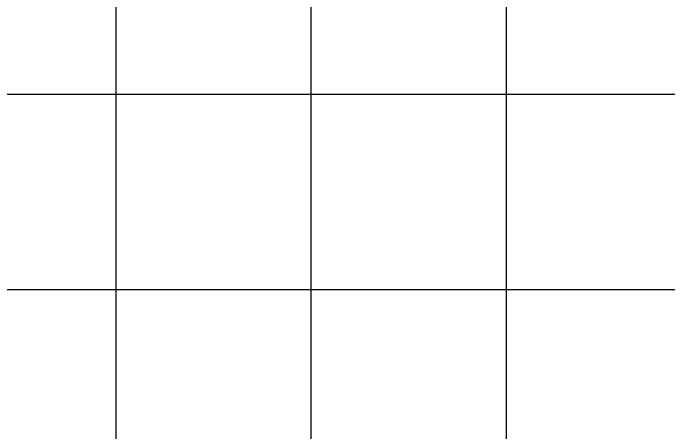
# Model space of a CAD drawing. Header units: millimetres. Extents: x -3207095 to 15275363, y 3702017 to 4798027.
# Drawn here: x 705544.98 to 705557.58, y 4470280.11 to 4470288.17 of the extents above; entities that cross this region are included whole.
import ezdxf

# ---------------------------------------------------------------- set-up
doc = ezdxf.new("R2010")
doc.units = ezdxf.units.MM
doc.layers.add('a_seramik', color=241, linetype='Continuous')

msp = doc.modelspace()

# ---------------------------------------------------------------- linework, layer by layer
at = {"layer": 'a_seramik', "color": 253}
for p, q in [((705546.947, 4470290.619), (705546.947, 4470135.191)), ((705550.697, 4470290.365), (705550.697, 4470264.333)), ((705554.447, 4470290.365), (705554.447, 4470246.111)), ((705483.197, 4470286.615), (705616.397, 4470286.615)), ((705483.197, 4470282.865), (705616.397, 4470282.865))]:
    msp.add_line(p, q, dxfattribs=at)

doc.saveas('drawing.dxf')
